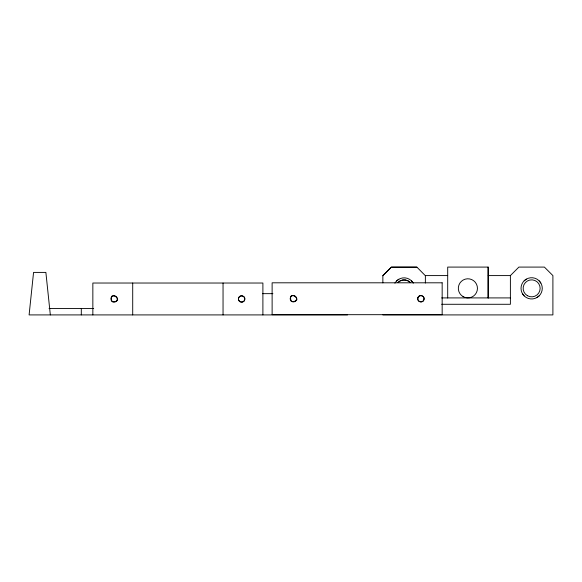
<?xml version="1.0" encoding="UTF-8"?>
<svg xmlns="http://www.w3.org/2000/svg" width="582" height="582" viewBox="0 0 582 582"><rect width="100%" height="100%" fill="white"/><g stroke="black" fill="none" stroke-linecap="round" stroke-linejoin="round"><path stroke-width="0.87" d="M382.861 275.708L391.359 267.211L416.865 267.211M441.651 304.284L510.392 304.284L510.392 275.592L518.889 267.087L544.396 267.087L552.9 275.592L552.9 314.913L382.861 314.913M396.597 280.946L398.801 279.258M524.127 280.83L526.332 279.142A10.629 10.629 0 0 1 542.271 288.345A10.629 10.629 0 0 1 526.332 297.548A10.629 10.629 0 0 1 526.332 279.142M536.96 297.548L539.158 295.86M425.369 275.592L447.696 275.592M488.225 275.592L510.392 275.592M262.526 293.655L272.9 293.655M441.651 297.911L510.392 297.911M49.034 308.533L93.695 308.533M347.541 314.913L29.1 314.913L33.56 272.405L45.876 272.405L50.336 314.913M291.858 301.556C305.354 301.432 287.042 288.308 291.182 301.061A3.186 3.186 0 0 0 296.478 299.49A3.186 3.186 0 0 0 292.462 295.692A3.186 3.186 0 0 0 291.182 301.061M112.595 301.774C126.083 301.651 107.779 288.527 111.911 301.287A3.186 3.186 0 0 0 117.208 299.708A3.186 3.186 0 0 0 113.199 295.918A3.186 3.186 0 0 0 111.919 301.287M539.158 280.83L540.845 283.027M522.44 293.655L524.127 295.86M411.627 280.946L413.315 283.15M488.225 298.006L488.225 267.087L447.696 267.087L447.696 298.006M488.08 267.087L488.08 297.933M425.369 283.027L425.369 275.708L416.865 267.087L391.359 267.087L382.861 275.592L382.861 282.852M262.897 314.913L262.897 283.027L92.851 283.027L92.851 314.913M223.044 283.027L223.044 314.913M132.711 283.027L132.711 314.913M81.298 308.533L81.298 314.913M394.909 283.15A10.629 10.629 0 0 1 412.951 282.561M398.103 282.452A8.504 8.504 0 0 1 410.128 282.452M398.103 282.328A8.504 8.504 0 0 1 410.128 282.328M238.562 298.144C237.354 302.065 243.807 303.746 244.716 299.795C245.931 295.889 239.478 294.143 238.562 298.144M417.825 297.926C416.617 301.847 423.078 303.52 423.987 299.57C425.195 295.663 418.749 293.917 417.825 297.926M442.16 282.808L272.121 282.808L272.121 314.687L442.16 314.687L442.16 282.808M527.394 295.707A8.504 8.504 0 0 0 540.147 288.345A8.504 8.504 0 0 0 527.394 280.982A8.504 8.504 0 0 0 527.394 295.707M463.105 296.624A9.567 9.567 0 0 0 477.451 288.345A9.567 9.567 0 0 0 463.105 280.058A9.567 9.567 0 0 0 463.105 296.624M240.046 301.731A3.186 3.186 0 0 0 244.826 298.973A3.186 3.186 0 0 0 240.046 296.209A3.186 3.186 0 0 0 240.046 301.731M419.309 301.512A3.186 3.186 0 0 0 424.096 298.748A3.186 3.186 0 0 0 419.309 295.983A3.186 3.186 0 0 0 419.309 301.512"/></g></svg>
